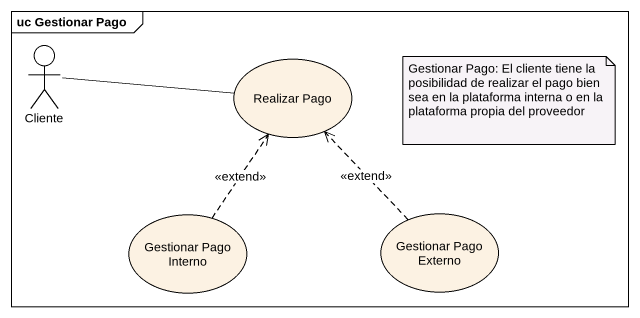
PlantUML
@startuml
mainframe uc Gestionar Pago
actor Cliente
usecase "Realizar Pago" as Realizar_Pago
usecase "Gestionar Pago Interno" as Gestionar_Pago_Interno
usecase "Gestionar Pago Externo" as Gestionar_Pago_Externo
Cliente -right- Realizar_Pago
Gestionar_Pago_Interno .up.> Realizar_Pago : <<extend>>
Gestionar_Pago_Externo .up.> Realizar_Pago : <<extend>>
note as N1
  Gestionar Pago: El cliente tiene la posibilidad de realizar el pago bien sea en la plataforma interna o en la plataforma propia del proveedor
end note
@enduml
